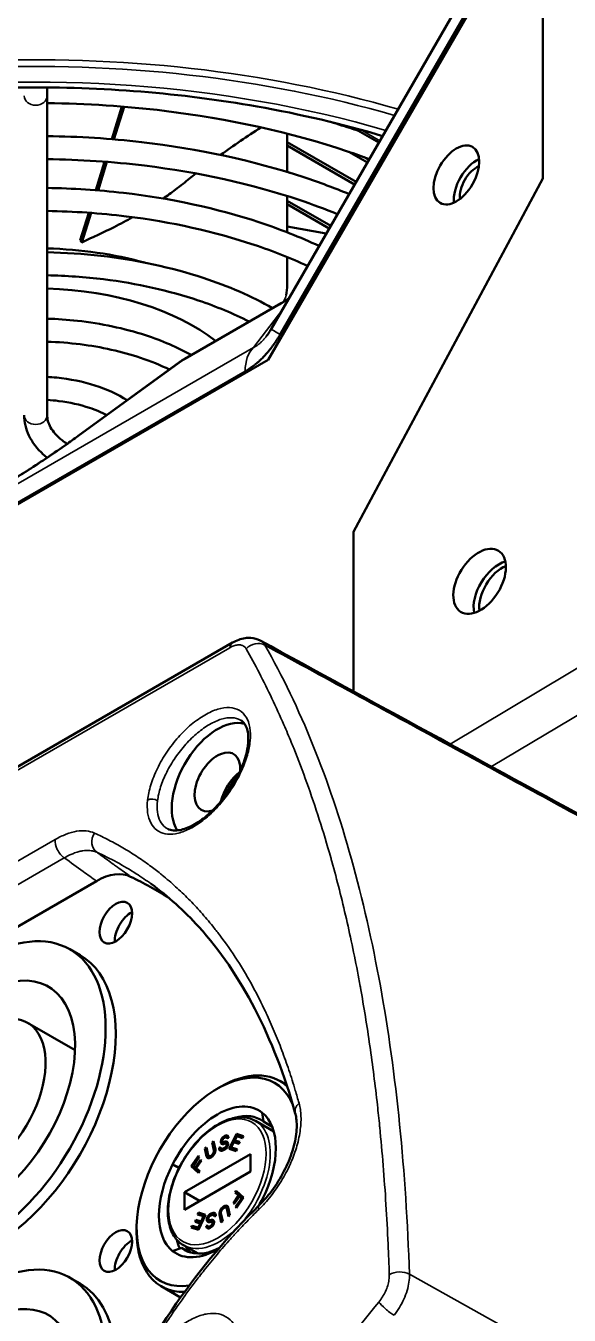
# Model space of a CAD drawing. Header units: millimetres. Extents: x 40 to 2195, y 40 to 1687.
# Drawn here: x 1637.5 to 1675.3, y 270.8 to 360.6 of the extents above; entities that cross this region are included whole.
import ezdxf

# ---------------------------------------------------------------- set-up
doc = ezdxf.new("R2010")
doc.units = ezdxf.units.MM
doc.header["$LTSCALE"] = 8
doc.layers.add('Visible (ISO)', color=7, linetype='Continuous', lineweight=50)
doc.layers.add('Visible Narrow (ISO)', color=7, linetype='Continuous', lineweight=35)

msp = doc.modelspace()

# ---------------------------------------------------------------- linework, layer by layer
at = {"layer": 'Visible (ISO)'}
for p, q in [((1673.427, 468.223), (1673.427, 349.98)), ((1673.427, 372.219), (1654.532, 339.492)), ((1673.286, 370.506), (1655.168, 339.124)), ((1673.427, 349.98), (1673.427, 370.023)), ((1654.336, 337.363), (1673.074, 369.819)), ((1638.957, 355.732), (1638.957, 356.316)), ((1638.957, 355.732), (1638.957, 333.504)), ((1644.153, 354.987), (1643.445, 352.715)), ((1643.603, 352.701), (1644.311, 354.974)), ((1655.657, 350.428), (1655.657, 353.094)), ((1662.033, 352.483), (1660.251, 353.511)), ((1660.45, 349.742), (1655.657, 352.509)), ((1660.344, 349.558), (1655.657, 352.264)), ((1642.957, 351.148), (1642.338, 349.16)), ((1642.496, 349.148), (1643.115, 351.136)), ((1661.228, 351.089), (1659.945, 351.83)), ((1661.334, 351.273), (1661.013, 351.458)), ((1655.805, 350.382), (1655.657, 350.468)), ((1673.427, 349.98), (1660.255, 325.373)), ((1655.657, 346.227), (1655.657, 348.753)), ((1658.682, 346.68), (1655.657, 348.426)), ((1641.849, 347.592), (1641.255, 345.686)), ((1641.37, 345.533), (1642.008, 347.581)), ((1658.576, 346.496), (1655.657, 348.182)), ((1658.375, 346.148), (1655.657, 346.627)), ((1641.255, 345.686), (1641.37, 345.533)), ((1655.657, 342.535), (1655.657, 344.504)), ((1648.536, 337.434), (1655.244, 341.307)), ((1570.897, 289.19), (1654.336, 337.363)), ((1641.108, 332.055), (1648.182, 337.204)), ((1652.729, 336.55), (1572.504, 290.232)), ((1660.255, 325.373), (1660.255, 314.275)), ((1653.773, 317.812), (1653.773, 317.812)), ((1532.622, 248.823), (1651.86, 317.665)), ((1647.344, 304.7), (1647.344, 304.7)), ((1546.081, 245.469), (1642.382, 301.068)), ((1641.244, 295.908), (1640.537, 296.316)), ((1640.895, 289.297), (1637.587, 291.207)), ((1650.8, 286.618), (1651.012, 286.741)), ((1655.616, 286.873), (1655.137, 287.149)), ((1656.208, 286.531), (1656.208, 286.531)), ((1653.997, 284.32), (1653.915, 284.943)), ((1654.72, 283.638), (1653.441, 284.376)), ((1654.61, 283.967), (1653.997, 284.32)), ((1650.535, 282.952), (1650.434, 282.868)), ((1650.434, 282.868), (1650.554, 282.323)), ((1650.434, 282.868), (1650.571, 282.789)), ((1650.655, 282.407), (1650.535, 282.952)), ((1651.051, 283.023), (1651.036, 282.935)), ((1651.036, 282.935), (1651.037, 282.852)), ((1651.036, 282.935), (1651.29, 282.788)), ((1651.037, 282.852), (1651.089, 282.786)), ((1651.037, 282.852), (1651.191, 282.763)), ((1651.083, 283.117), (1651.051, 283.023)), ((1651.051, 283.023), (1651.142, 282.97)), ((1651.165, 283.226), (1651.083, 283.117)), ((1651.083, 283.117), (1651.162, 283.07)), ((1651.089, 282.786), (1651.149, 282.763)), ((1651.14, 282.989), (1651.148, 283.034)), ((1651.146, 282.929), (1651.14, 282.989)), ((1651.189, 282.901), (1651.146, 282.929)), ((1651.148, 283.034), (1651.176, 283.105)), ((1651.149, 282.763), (1651.213, 282.763)), ((1651.24, 283.292), (1651.165, 283.226)), ((1651.165, 283.226), (1651.251, 283.177)), ((1651.176, 283.105), (1651.234, 283.166)), ((1651.236, 282.895), (1651.189, 282.901)), ((1651.189, 282.901), (1651.372, 282.796)), ((1651.213, 282.763), (1651.314, 282.796)), ((1651.234, 283.166), (1651.288, 283.204)), ((1651.337, 282.928), (1651.236, 282.895)), ((1651.236, 282.895), (1651.539, 282.72)), ((1651.311, 283.336), (1651.24, 283.292)), ((1651.24, 283.292), (1651.356, 283.226)), ((1651.288, 283.204), (1651.389, 283.237)), ((1651.395, 283.363), (1651.311, 283.336)), ((1651.311, 283.336), (1651.565, 283.189)), ((1651.314, 282.796), (1651.377, 282.796)), ((1651.417, 282.933), (1651.337, 282.928)), ((1651.337, 282.928), (1651.537, 282.813)), ((1651.377, 282.796), (1651.42, 282.768)), ((1651.377, 282.796), (1651.536, 282.704)), ((1651.389, 283.237), (1651.436, 283.231)), ((1651.476, 283.368), (1651.395, 283.363)), ((1651.395, 283.363), (1651.559, 283.269)), ((1651.477, 282.911), (1651.417, 282.933)), ((1651.417, 282.933), (1651.494, 282.889)), ((1651.42, 282.768), (1651.443, 282.713)), ((1651.42, 282.768), (1651.536, 282.701)), ((1651.436, 283.231), (1651.462, 283.198)), ((1651.436, 283.231), (1651.529, 283.177)), ((1651.462, 283.198), (1651.472, 283.159)), ((1651.462, 283.198), (1651.509, 283.171)), ((1651.472, 283.159), (1651.573, 283.192)), ((1651.532, 283.324), (1651.476, 283.368)), ((1651.529, 282.845), (1651.477, 282.911)), ((1651.528, 282.657), (1651.547, 282.767)), ((1651.547, 282.767), (1651.529, 282.845)), ((1651.567, 283.252), (1651.532, 283.324)), ((1651.573, 283.192), (1651.567, 283.252)), ((1652.124, 283.466), (1651.619, 282.418)), ((1651.766, 282.526), (1651.937, 282.883)), ((1651.937, 282.883), (1652.292, 282.772)), ((1652.002, 283.017), (1652.141, 283.307)), ((1652.357, 282.906), (1652.002, 283.017)), ((1652.002, 283.017), (1652.321, 282.832)), ((1652.615, 283.313), (1652.124, 283.466)), ((1652.124, 283.466), (1652.477, 283.262)), ((1652.141, 283.307), (1652.551, 283.179)), ((1652.281, 282.855), (1652.248, 282.786)), ((1652.292, 282.772), (1652.357, 282.906)), ((1652.477, 283.262), (1652.452, 283.21)), ((1652.576, 283.231), (1652.477, 283.262)), ((1652.551, 283.179), (1652.615, 283.313)), ((1653.098, 282.066), (1648.502, 279.413)), ((1649.474, 281.935), (1648.983, 281.214)), ((1649.129, 281.275), (1649.539, 281.876)), ((1649.539, 281.876), (1649.474, 281.935)), ((1650.03, 282.529), (1649.93, 282.445)), ((1649.93, 282.445), (1650.05, 281.9)), ((1649.93, 282.445), (1650.067, 282.366)), ((1650.151, 281.984), (1650.03, 282.529)), ((1650.05, 281.9), (1650.086, 281.826)), ((1650.05, 281.9), (1650.256, 281.781)), ((1650.183, 281.928), (1650.151, 281.984)), ((1650.228, 281.904), (1650.183, 281.928)), ((1650.183, 281.928), (1650.355, 281.829)), ((1650.287, 281.911), (1650.228, 281.904)), ((1650.228, 281.904), (1650.357, 281.829)), ((1650.358, 281.95), (1650.287, 281.911)), ((1650.287, 281.911), (1650.39, 281.851)), ((1650.425, 282.006), (1650.358, 281.95)), ((1650.358, 281.95), (1650.446, 281.899)), ((1650.381, 281.844), (1650.448, 281.9)), ((1650.488, 282.08), (1650.425, 282.006)), ((1650.425, 282.006), (1650.503, 281.961)), ((1650.448, 281.9), (1650.528, 281.988)), ((1650.531, 282.157), (1650.488, 282.08)), ((1650.488, 282.08), (1650.561, 282.038)), ((1650.528, 281.988), (1650.588, 282.08)), ((1650.553, 282.238), (1650.531, 282.157)), ((1650.531, 282.157), (1650.603, 282.116)), ((1650.554, 282.323), (1650.553, 282.238)), ((1650.553, 282.238), (1650.633, 282.192)), ((1650.554, 282.323), (1650.651, 282.267)), ((1650.588, 282.08), (1650.64, 282.207)), ((1650.64, 282.207), (1650.658, 282.305)), ((1650.658, 282.305), (1650.655, 282.407)), ((1651.014, 282.532), (1650.913, 282.5)), ((1650.913, 282.5), (1650.915, 282.417)), ((1650.913, 282.5), (1651.214, 282.326)), ((1650.915, 282.417), (1650.946, 282.323)), ((1650.915, 282.417), (1651.123, 282.297)), ((1650.946, 282.323), (1651.019, 282.284)), ((1651.02, 282.472), (1651.014, 282.532)), ((1651.019, 282.284), (1651.1, 282.29)), ((1651.059, 282.422), (1651.02, 282.472)), ((1651.122, 282.422), (1651.059, 282.422)), ((1651.059, 282.422), (1651.221, 282.329)), ((1651.1, 282.29), (1651.234, 282.333)), ((1651.257, 282.465), (1651.122, 282.422)), ((1651.122, 282.422), (1651.255, 282.345)), ((1651.234, 282.333), (1651.322, 282.382)), ((1651.328, 282.509), (1651.257, 282.465)), ((1651.257, 282.465), (1651.353, 282.41)), ((1651.322, 282.382), (1651.397, 282.448)), ((1651.386, 282.569), (1651.328, 282.509)), ((1651.328, 282.509), (1651.408, 282.463)), ((1651.431, 282.646), (1651.386, 282.569)), ((1651.386, 282.569), (1651.457, 282.528)), ((1651.397, 282.448), (1651.48, 282.558)), ((1651.443, 282.713), (1651.431, 282.646)), ((1651.431, 282.646), (1651.503, 282.605)), ((1651.443, 282.713), (1651.529, 282.662)), ((1651.48, 282.558), (1651.528, 282.657)), ((1651.619, 282.418), (1652.111, 282.265)), ((1652.175, 282.399), (1651.766, 282.526)), ((1651.766, 282.526), (1652.119, 282.322)), ((1652.045, 282.364), (1652.012, 282.295)), ((1652.111, 282.265), (1652.175, 282.399)), ((1652.136, 282.317), (1652.119, 282.322)), ((1653.098, 280.841), (1653.098, 282.066)), ((1648.145, 281.118), (1647.685, 281.347)), ((1647.685, 281.347), (1648.13, 281.09)), ((1648.983, 281.214), (1649.488, 280.749)), ((1648.983, 281.214), (1649.337, 281.01)), ((1649.269, 281.146), (1649.129, 281.275)), ((1649.624, 281.667), (1649.269, 281.146)), ((1649.269, 281.146), (1649.344, 281.103)), ((1649.333, 281.087), (1649.688, 281.608)), ((1649.57, 280.869), (1649.333, 281.087)), ((1649.368, 281.055), (1649.337, 281.01)), ((1649.337, 281.01), (1649.539, 280.824)), ((1649.688, 281.608), (1649.624, 281.667)), ((1650.086, 281.826), (1650.135, 281.784)), ((1650.086, 281.826), (1650.169, 281.778)), ((1650.135, 281.784), (1650.218, 281.77)), ((1650.218, 281.77), (1650.293, 281.791)), ((1650.293, 281.791), (1650.381, 281.844)), ((1648.502, 278.188), (1653.098, 280.841)), ((1649.488, 280.749), (1649.57, 280.869)), ((1648.502, 279.413), (1648.502, 278.188)), ((1648.502, 279.413), (1649.563, 278.8)), ((1652.266, 279.167), (1651.911, 278.647)), ((1652.112, 279.505), (1652.03, 279.385)), ((1652.03, 279.385), (1652.266, 279.167)), ((1652.03, 279.385), (1652.384, 279.181)), ((1652.617, 279.04), (1652.112, 279.505)), ((1652.266, 279.167), (1652.58, 278.986)), ((1652.415, 279.226), (1652.384, 279.181)), ((1652.384, 279.181), (1652.586, 278.995)), ((1651.152, 278.354), (1651.072, 278.266)), ((1651.219, 278.41), (1651.152, 278.354)), ((1651.152, 278.354), (1651.24, 278.303)), ((1651.175, 278.248), (1651.242, 278.305)), ((1651.307, 278.463), (1651.219, 278.41)), ((1651.219, 278.41), (1651.331, 278.346)), ((1651.242, 278.305), (1651.313, 278.343)), ((1651.382, 278.484), (1651.307, 278.463)), ((1651.307, 278.463), (1651.558, 278.318)), ((1651.313, 278.343), (1651.372, 278.351)), ((1651.372, 278.351), (1651.417, 278.326)), ((1651.465, 278.47), (1651.382, 278.484)), ((1651.382, 278.484), (1651.528, 278.4)), ((1651.417, 278.326), (1651.449, 278.27)), ((1651.417, 278.326), (1651.577, 278.234)), ((1651.449, 278.27), (1651.57, 277.725)), ((1651.449, 278.27), (1651.586, 278.191)), ((1651.514, 278.428), (1651.465, 278.47)), ((1651.55, 278.354), (1651.514, 278.428)), ((1651.67, 277.809), (1651.55, 278.354)), ((1651.911, 278.647), (1651.976, 278.587)), ((1651.911, 278.647), (1651.987, 278.603)), ((1651.976, 278.587), (1652.331, 279.108)), ((1652.471, 278.979), (1652.061, 278.378)), ((1652.061, 278.378), (1652.125, 278.319)), ((1652.061, 278.378), (1652.136, 278.335)), ((1652.125, 278.319), (1652.617, 279.04)), ((1652.331, 279.108), (1652.471, 278.979)), ((1652.331, 279.108), (1652.569, 278.97)), ((1652.471, 278.979), (1652.546, 278.936)), ((1649.308, 277.482), (1649.243, 277.348)), ((1649.663, 277.371), (1649.308, 277.482)), ((1649.308, 277.482), (1649.661, 277.278)), ((1649.489, 277.989), (1649.425, 277.856)), ((1649.425, 277.856), (1649.834, 277.728)), ((1649.476, 276.788), (1649.981, 277.837)), ((1649.981, 277.837), (1649.489, 277.989)), ((1649.489, 277.989), (1649.843, 277.785)), ((1649.834, 277.728), (1649.663, 277.371)), ((1649.663, 277.371), (1649.736, 277.329)), ((1649.843, 277.785), (1649.818, 277.733)), ((1649.834, 277.728), (1649.908, 277.686)), ((1649.941, 277.755), (1649.843, 277.785)), ((1650.071, 277.597), (1650.053, 277.487)), ((1650.053, 277.487), (1650.071, 277.41)), ((1650.053, 277.487), (1650.307, 277.34)), ((1650.12, 277.696), (1650.071, 277.597)), ((1650.071, 277.597), (1650.158, 277.547)), ((1650.071, 277.41), (1650.123, 277.343)), ((1650.071, 277.41), (1650.221, 277.323)), ((1650.203, 277.806), (1650.12, 277.696)), ((1650.12, 277.696), (1650.195, 277.653)), ((1650.157, 277.542), (1650.169, 277.608)), ((1650.18, 277.486), (1650.157, 277.542)), ((1650.169, 277.608), (1650.214, 277.685)), ((1650.223, 277.459), (1650.18, 277.486)), ((1650.278, 277.872), (1650.203, 277.806)), ((1650.203, 277.806), (1650.289, 277.756)), ((1650.214, 277.685), (1650.272, 277.745)), ((1650.286, 277.458), (1650.223, 277.459)), ((1650.223, 277.459), (1650.404, 277.354)), ((1650.272, 277.745), (1650.343, 277.789)), ((1650.366, 277.921), (1650.278, 277.872)), ((1650.278, 277.872), (1650.393, 277.805)), ((1650.387, 277.491), (1650.286, 277.458)), ((1650.286, 277.458), (1650.561, 277.3)), ((1650.343, 277.789), (1650.478, 277.832)), ((1650.5, 277.965), (1650.366, 277.921)), ((1650.366, 277.921), (1650.519, 277.832)), ((1650.451, 277.491), (1650.387, 277.491)), ((1650.387, 277.491), (1650.563, 277.389)), ((1650.51, 277.468), (1650.451, 277.491)), ((1650.451, 277.491), (1650.528, 277.446)), ((1650.478, 277.832), (1650.541, 277.832)), ((1650.581, 277.97), (1650.5, 277.965)), ((1650.5, 277.965), (1650.676, 277.863)), ((1650.563, 277.402), (1650.51, 277.468)), ((1650.541, 277.832), (1650.58, 277.782)), ((1650.541, 277.832), (1650.68, 277.752)), ((1650.564, 277.319), (1650.563, 277.402)), ((1650.58, 277.782), (1650.586, 277.722)), ((1650.58, 277.782), (1650.65, 277.742)), ((1650.653, 277.931), (1650.581, 277.97)), ((1650.581, 277.97), (1650.655, 277.927)), ((1650.586, 277.722), (1650.687, 277.754)), ((1650.685, 277.837), (1650.653, 277.931)), ((1650.687, 277.754), (1650.685, 277.837)), ((1650.96, 278.047), (1650.942, 277.949)), ((1650.942, 277.949), (1650.945, 277.847)), ((1650.942, 277.949), (1651.056, 277.883)), ((1650.945, 277.847), (1651.065, 277.302)), ((1650.945, 277.847), (1651.082, 277.768)), ((1651.012, 278.174), (1650.96, 278.047)), ((1650.96, 278.047), (1651.047, 277.998)), ((1651.072, 278.266), (1651.012, 278.174)), ((1651.012, 278.174), (1651.088, 278.131)), ((1651.046, 277.931), (1651.047, 278.016)), ((1651.166, 277.386), (1651.046, 277.931)), ((1651.047, 278.016), (1651.069, 278.097)), ((1651.065, 277.302), (1651.166, 277.386)), ((1651.069, 278.097), (1651.112, 278.174)), ((1651.072, 278.266), (1651.151, 278.22)), ((1651.112, 278.174), (1651.175, 278.248)), ((1651.57, 277.725), (1651.67, 277.809)), ((1645.178, 276.881), (1645.178, 276.637)), ((1649.049, 277.075), (1648.985, 276.941)), ((1648.985, 276.941), (1649.476, 276.788)), ((1649.459, 276.947), (1649.049, 277.075)), ((1649.049, 277.075), (1649.403, 276.871)), ((1649.243, 277.348), (1649.598, 277.237)), ((1649.403, 276.871), (1649.378, 276.819)), ((1649.501, 276.84), (1649.403, 276.871)), ((1649.598, 277.237), (1649.459, 276.947)), ((1649.459, 276.947), (1649.533, 276.905)), ((1649.598, 277.237), (1649.672, 277.195)), ((1649.661, 277.278), (1649.632, 277.218)), ((1649.705, 277.264), (1649.661, 277.278)), ((1650.128, 277.095), (1650.027, 277.062)), ((1650.027, 277.062), (1650.033, 277.002)), ((1650.027, 277.062), (1650.282, 276.916)), ((1650.033, 277.002), (1650.068, 276.93)), ((1650.033, 277.002), (1650.218, 276.895)), ((1650.068, 276.93), (1650.124, 276.886)), ((1650.068, 276.93), (1650.143, 276.887)), ((1650.123, 277.343), (1650.183, 277.321)), ((1650.124, 276.886), (1650.205, 276.891)), ((1650.138, 277.057), (1650.128, 277.095)), ((1650.164, 277.023), (1650.138, 277.057)), ((1650.21, 277.018), (1650.164, 277.023)), ((1650.164, 277.023), (1650.317, 276.935)), ((1650.183, 277.321), (1650.263, 277.326)), ((1650.205, 276.891), (1650.289, 276.918)), ((1650.311, 277.05), (1650.21, 277.018)), ((1650.21, 277.018), (1650.334, 276.946)), ((1650.263, 277.326), (1650.364, 277.359)), ((1650.289, 276.918), (1650.36, 276.962)), ((1650.366, 277.089), (1650.311, 277.05)), ((1650.311, 277.05), (1650.401, 276.998)), ((1650.36, 276.962), (1650.435, 277.028)), ((1650.364, 277.359), (1650.411, 277.353)), ((1650.424, 277.149), (1650.366, 277.089)), ((1650.366, 277.089), (1650.446, 277.042)), ((1650.411, 277.353), (1650.454, 277.325)), ((1650.411, 277.353), (1650.556, 277.27)), ((1650.452, 277.221), (1650.424, 277.149)), ((1650.424, 277.149), (1650.495, 277.108)), ((1650.435, 277.028), (1650.517, 277.138)), ((1650.46, 277.265), (1650.452, 277.221)), ((1650.452, 277.221), (1650.53, 277.175)), ((1650.454, 277.325), (1650.46, 277.265)), ((1650.454, 277.325), (1650.555, 277.267)), ((1650.46, 277.265), (1650.544, 277.216)), ((1650.517, 277.138), (1650.549, 277.231)), ((1650.549, 277.231), (1650.564, 277.319)), ((1649.454, 275.131), (1648.441, 275.715)), ((1664.076, 275.762), (1664.076, 275.761)), ((1648.31, 275.526), (1647.685, 275.311)), ((1648.767, 275.262), (1648.31, 275.526)), ((1664.094, 275.347), (1664.094, 275.347)), ((1641.244, 273.046), (1640.537, 273.455)), ((1648.237, 272.08), (1646.887, 272.86)), ((1648.387, 271.994), (1648.387, 271.994))]:
    msp.add_line(p, q, dxfattribs=at)
msp.add_arc((1650.536, 333.97), 4, 120, 126.05325, dxfattribs=at)
for centre, major_axis, ratio in [((1667.417, 350.223), (1.125, 1.949), 0.57735), ((1669.037, 321.936), (1.318, 2.126), 0.597134), ((1643.729, 298.172), (-0.8, -1.386), 0.57735), ((1634.537, 285.924), (-6, -10.392), 0.57735), ((1643.729, 275.31), (-0.8, -1.386), 0.57735)]:
    msp.add_ellipse(centre, major_axis=major_axis, ratio=ratio, dxfattribs=at)
for centre, major_axis, ratio, start_param, end_param in [((1668.831, 349.407), (1.125, 1.949), 0.57735, 0.679674, 2.461919), ((1668.831, 349.407), (-0.825, -1.429), 0.57735, 3.793115, 5.631663), ((1638.157, 335.015), (17.5, 0), 0.57735, 1.123194, 1.525066), ((1638.157, 333.382), (15.5, 0), 0.57735, 0.631489, 1.51916), ((1657.243, 337.843), (-1.998, 3.464), 0.577346, 0.000246, 0.000251), ((1670.452, 321.119), (1.318, 2.126), 0.597134, 0.597409, 2.581614), ((1670.599, 321.034), (1.125, 1.949), 0.57735, 0.61756, 2.485287), ((1650.8, 307.97), (-2.25, -3.897), 0.57735, 3.290473, 5.998253), ((1650.8, 307.97), (-1.125, -1.949), 0.57735, 2.267968, 6.850843), ((1652.568, 306.949), (-1.125, -1.949), 0.57735, 4.065977, 5.199292), ((1652.568, 306.949), (-1, -1.732), 0.57735, 4.209123, 5.053955), ((1652.568, 306.949), (-3.5, -6.062), 0.57735, 1.978464, 1.978481), ((1642.371, 296.964), (2.497, 4.353), 0.575629, 0.040669, 0.780691), ((1606.496, 231.173), (40, 69.282), 0.57735, 6.259636, 6.325591), ((1644.79, 297.559), (-0.8, -1.386), 0.57735, 3.866295, 5.558483), ((1635.244, 285.516), (-6, -10.392), 0.57735, 0, 3.141593), ((1634.537, 285.924), (4.5, 7.794), 0.57735, 4.122682, 8.328858), ((1634.537, 285.924), (-3.05, -5.283), 0.57735, 0, 5.497787), ((1650.8, 280.127), (3.975, 6.885), 0.57735, 5.864075, 9.854389), ((1651.012, 280.005), (4.125, 7.145), 0.57735, 6.149384, 7.068583), ((1650.8, 280.127), (2.875, 4.98), 0.57735, 6.195919, 7.941248), ((1651.012, 280.005), (4.125, 7.145), 0.57735, 5.866914, 5.866917), ((1651.154, 279.923), (2.625, 4.547), 0.57735, 6.195919, 6.841783), ((1650.8, 280.127), (2.875, 4.98), 0.57735, 4.799655, 6.195919), ((1651.012, 280.005), (4.125, 7.145), 0.57735, 5.827617, 5.827661), ((1650.8, 280.127), (-2.875, -4.98), 0.57735, 4.799655, 6.195919), ((1650.8, 280.127), (-2.875, -4.98), 0.57735, 1.57077, 1.658063), ((1654.384, 277.762), (-0.699, 0.715), 0.336852, 6.283085, 6.283189), ((1662.114, 278.891), (1.5, 2.598), 0.57735, 4.946048, 4.94609), ((1651.012, 280.005), (-4.125, -7.145), 0.57735, 5.497787, 6.627408), ((1663.174, 278.279), (-1.5, -2.598), 0.57735, 1.205292, 1.20531), ((1644.79, 274.697), (-0.8, -1.386), 0.57735, 3.866295, 5.558483), ((1651.93, 279.474), (-2.875, -4.98), 0.57735, 5.73276, 5.898058), ((1651.93, 279.474), (-2.625, -4.547), 0.57735, 5.973341, 6.13467), ((1650.8, 280.127), (-2.875, -4.98), 0.57735, 0.956092, 0.956128), ((1634.537, 263.062), (6, 10.392), 0.57735, 4.748497, 9.398115), ((1650.8, 280.127), (-2.875, -4.98), 0.57735, 6.195919, 7.09171), ((1651.154, 279.923), (-2.625, -4.547), 0.57735, 6.195919, 7.002326), ((1635.244, 262.654), (6, 10.392), 0.57735, 4.990389, 6.283185), ((1650.8, 280.127), (3.975, 6.885), 0.57735, 3.618302, 3.618313), ((1634.537, 263.062), (4.5, 7.794), 0.57735, 4.336444, 8.328858), ((1651.012, 280.005), (-4.125, -7.145), 0.57735, 0.386315, 0.386339)]:
    msp.add_ellipse(centre, major_axis=major_axis, ratio=ratio, start_param=start_param, end_param=end_param, dxfattribs=at)
for points, knots in [([(1662.293, 352.934), (1659.502, 353.767), (1656.575, 354.456), (1648.286, 355.921), (1642.745, 356.372), (1631.685, 356.258), (1626.169, 355.692), (1615.745, 353.609), (1610.838, 352.093), (1602.143, 348.293), (1598.355, 346.011), (1592.493, 341.158), (1590.31, 338.627), (1588.818, 336.025)], [3.449836, 3.449836, 3.449836, 3.449836, 3.629861, 3.629861, 3.944824, 3.944824, 4.260194, 4.260194, 4.575054, 4.575054, 4.88877, 4.88877, 5.1781, 5.1781, 5.1781, 5.1781]), ([(1638.957, 355.224), (1641.693, 355.195), (1644.424, 355.015), (1651.582, 354.143), (1655.909, 353.182), (1660.368, 351.688), (1660.871, 351.512), (1661.367, 351.329)], [2.3746764, 2.3746764, 2.3746764, 2.3746764, 2.5643058, 2.5643058, 2.8819435, 2.8819435, 2.922843, 2.922843, 2.922843, 2.922843]), ([(1658.674, 353.915), (1659.187, 353.76), (1659.695, 353.599), (1660.35, 353.382), (1660.501, 353.331), (1660.653, 353.279)], [2.83833269, 2.83833269, 2.83833269, 2.83833269, 2.87750394, 2.87750394, 2.88937857, 2.88937857, 2.88937857, 2.88937857]), ([(1638.957, 352.926), (1641.163, 352.899), (1643.365, 352.759), (1649.483, 352.05), (1653.31, 351.221), (1657.898, 349.701), (1658.947, 349.313), (1659.961, 348.895)], [2.3775511, 2.3775511, 2.3775511, 2.3775511, 2.55425, 2.55425, 2.8769984, 2.8769984, 2.976213, 2.976213, 2.976213, 2.976213]), ([(1638.957, 351.326), (1641.234, 351.297), (1643.505, 351.145), (1649.508, 350.411), (1653.153, 349.6), (1657.397, 348.178), (1658.289, 347.848), (1659.154, 347.496)], [2.3780912, 2.3780912, 2.3780912, 2.3780912, 2.5650241, 2.5650241, 2.8822271, 2.8822271, 2.9695445, 2.9695445, 2.9695445, 2.9695445]), ([(1638.957, 349.317), (1640.738, 349.29), (1642.514, 349.176), (1647.563, 348.595), (1650.758, 347.904), (1655.156, 346.45), (1656.557, 345.896), (1657.874, 345.279)], [2.3818285, 2.3818285, 2.3818285, 2.3818285, 2.5530101, 2.5530101, 2.8763111, 2.8763111, 3.0379266, 3.0379266, 3.0379266, 3.0379266]), ([(1648.413, 349.617), (1648.234, 349.472), (1647.778, 349.114), (1647.307, 348.778), (1647.019, 348.581)], [0.4540794, 0.4540794, 0.4540794, 0.4540794, 0.5, 0.5696422, 0.5696422, 0.5696422, 0.5696422]), ([(1638.957, 347.717), (1640.808, 347.688), (1642.653, 347.562), (1647.587, 346.956), (1650.601, 346.284), (1654.655, 344.924), (1655.899, 344.431), (1657.07, 343.888)], [2.3826107, 2.3826107, 2.3826107, 2.3826107, 2.5659344, 2.5659344, 2.8825631, 2.8825631, 3.0326085, 3.0326085, 3.0326085, 3.0326085]), ([(1644.902, 347.284), (1644.476, 347.047), (1643.312, 346.433), (1642.119, 345.871), (1641.37, 345.533)], [0.7355174, 0.7355174, 0.7355174, 0.7355174, 0.8333333, 1, 1, 1, 1]), ([(1638.957, 344.84), (1640.209, 344.816), (1641.458, 344.733), (1645.179, 344.31), (1647.593, 343.792), (1651.558, 342.485), (1653.184, 341.778), (1654.637, 340.957)], [2.3902987, 2.3902987, 2.3902987, 2.3902987, 2.5504751, 2.5504751, 2.8748724, 2.8748724, 3.1307653, 3.1307653, 3.1307653, 3.1307653]), ([(1638.957, 343.24), (1640.278, 343.213), (1641.595, 343.119), (1645.201, 342.672), (1647.433, 342.172), (1650.732, 341.065), (1651.919, 340.57), (1653.007, 340.016)], [2.3916977, 2.3916977, 2.3916977, 2.3916977, 2.5676178, 2.5676178, 2.8830952, 2.8830952, 3.0789311, 3.0789311, 3.0789311, 3.0789311]), ([(1638.957, 340.218), (1639.662, 340.196), (1640.365, 340.147), (1642.714, 339.888), (1644.321, 339.548), (1646.947, 338.689), (1648.018, 338.228), (1648.98, 337.69)], [2.4079564, 2.4079564, 2.4079564, 2.4079564, 2.5448736, 2.5448736, 2.8715643, 2.8715643, 3.1252936, 3.1252936, 3.1252936, 3.1252936]), ([(1654.222, 339.02), (1654.305, 339.129), (1654.386, 339.25), (1654.486, 339.413), (1654.509, 339.452), (1654.532, 339.492)], [0, 0, 0, 0, 0.04361852, 0.04361852, 0.05730248, 0.05730248, 0.05730248, 0.05730248]), ([(1638.957, 338.617), (1639.728, 338.592), (1640.495, 338.532), (1642.728, 338.252), (1644.153, 337.931), (1646.163, 337.255), (1646.836, 336.982), (1647.46, 336.679)], [2.4112518, 2.4112518, 2.4112518, 2.4112518, 2.5704958, 2.5704958, 2.883513, 2.883513, 3.0552403, 3.0552403, 3.0552403, 3.0552403]), ([(1655.168, 339.124), (1655.099, 339.005), (1655.027, 338.887), (1654.942, 338.754), (1654.931, 338.737), (1654.847, 338.607), (1654.771, 338.496), (1654.671, 338.358), (1654.649, 338.328), (1654.552, 338.197), (1654.475, 338.097), (1654.384, 337.986), (1654.372, 337.972), (1654.34, 337.933), (1654.319, 337.909), (1654.218, 337.79), (1654.136, 337.699), (1654.052, 337.61), (1653.967, 337.521), (1653.882, 337.436), (1653.741, 337.302), (1653.686, 337.251), (1653.564, 337.143), (1653.497, 337.087), (1653.418, 337.024), (1653.408, 337.015), (1653.224, 336.869), (1653.048, 336.745), (1652.824, 336.606), (1652.776, 336.577), (1652.729, 336.55)], [0.000009, 0.000009, 0.000009, 0.000009, 0.0413412, 0.0413412, 0.0474963, 0.0474963, 0.0879048, 0.0879048, 0.0990422, 0.0990422, 0.1373787, 0.1373787, 0.1429152, 0.1429152, 0.1527346, 0.1527346, 0.1907593, 0.1909823, 0.1909823, 0.2291726, 0.2291726, 0.2533719, 0.2533719, 0.2823033, 0.2823033, 0.2867689, 0.2867689, 0.36073, 0.36073, 0.3806808, 0.3806808, 0.3806808, 0.3806808]), ([(1638.957, 336.166), (1639.179, 336.154), (1639.4, 336.137), (1640.544, 336.021), (1641.445, 335.838), (1643.105, 335.307), (1643.865, 334.961), (1644.523, 334.54)], [2.450862, 2.450862, 2.450862, 2.450862, 2.5297472, 2.5297472, 2.8620522, 2.8620522, 3.1920831, 3.1920831, 3.1920831, 3.1920831]), ([(1638.957, 334.563), (1639.23, 334.547), (1639.502, 334.521), (1640.52, 334.392), (1641.242, 334.231), (1642.333, 333.868), (1642.74, 333.698), (1643.107, 333.51)], [2.4625467, 2.4625467, 2.4625467, 2.4625467, 2.5718867, 2.5718867, 2.8785964, 2.8785964, 3.0828572, 3.0828572, 3.0828572, 3.0828572]), ([(1637.357, 333.504), (1637.357, 333.019), (1637.473, 332.536), (1637.917, 331.603), (1638.26, 331.16), (1638.77, 330.691), (1638.858, 330.615), (1638.949, 330.541)], [5.4977871, 5.4977871, 5.4977871, 5.4977871, 5.7660978, 5.7660978, 6.0578505, 6.0578505, 6.1160547, 6.1160547, 6.1160547, 6.1160547]), ([(1638.957, 333.504), (1638.957, 333.226), (1639.03, 332.944), (1639.364, 332.351), (1639.628, 332.044), (1640.1, 331.669), (1640.217, 331.585), (1640.341, 331.503)], [5.4977871, 5.4977871, 5.4977871, 5.4977871, 5.8119464, 5.8119464, 6.1261057, 6.1261057, 6.2194241, 6.2194241, 6.2194241, 6.2194241]), ([(1636.185, 328.795), (1636.531, 328.996), (1636.923, 329.232), (1637.761, 329.756), (1638.219, 330.053), (1639.201, 330.708), (1639.736, 331.075), (1640.54, 331.644), (1640.826, 331.849), (1641.105, 332.052)], [0, 0, 0, 0, 0.1546364, 0.1546364, 0.319755, 0.319755, 0.5109923, 0.5109923, 0.6190644, 0.6190644, 0.6190644, 0.6190644]), ([(1651.86, 317.665), (1652.134, 317.823), (1652.424, 317.936), (1652.856, 318.002), (1652.994, 318.008), (1653.352, 317.982), (1653.576, 317.92), (1653.773, 317.812)], [0, 0, 0, 0, 0.105432, 0.105432, 0.153677, 0.153677, 0.2315728, 0.2315728, 0.2315728, 0.2315728]), ([(1652.932, 310.621), (1652.967, 310.973), (1652.95, 311.289), (1652.837, 311.779), (1652.744, 311.962), (1652.579, 312.154), (1652.519, 312.206), (1652.452, 312.248)], [0, 0, 0, 0, 0.1451496, 0.1451496, 0.2850175, 0.2850175, 0.3550878, 0.3550878, 0.3550878, 0.3550878]), ([(1647.344, 304.7), (1647.455, 304.642), (1647.585, 304.604), (1647.874, 304.581), (1648.024, 304.59), (1648.462, 304.671), (1648.78, 304.787), (1649.419, 305.132), (1649.747, 305.357), (1650.394, 305.901), (1650.721, 306.228), (1651.332, 306.946), (1651.622, 307.348), (1652.127, 308.173), (1652.346, 308.608), (1652.686, 309.45), (1652.809, 309.868), (1652.903, 310.377), (1652.92, 310.501), (1652.932, 310.621)], [0, 0, 0, 0, 0.104729, 0.104729, 0.192634, 0.192634, 0.338453, 0.338453, 0.476304, 0.476304, 0.617988, 0.617988, 0.763125, 0.763125, 0.910088, 0.910088, 1.057101, 1.057101, 1.106504, 1.106504, 1.106504, 1.106504]), ([(1656.218, 284.89), (1654.738, 290.211), (1652.447, 294.63), (1648.48, 299.006), (1647.376, 300.002), (1646.195, 300.864)], [0.001118, 0.001118, 0.001118, 0.001118, 2.537989, 2.537989, 3.417134, 3.417134, 3.417134, 3.417134]), ([(1653.441, 284.376), (1653.174, 284.53), (1652.868, 284.614), (1652.201, 284.638), (1651.839, 284.572), (1651.089, 284.295), (1650.7, 284.077), (1649.944, 283.511), (1649.577, 283.163), (1648.904, 282.374), (1648.596, 281.935), (1648.071, 281.007), (1647.853, 280.52), (1647.527, 279.544), (1647.419, 279.055), (1647.327, 278.125), (1647.343, 277.682), (1647.503, 276.891), (1647.647, 276.54), (1648.013, 276.031), (1648.212, 275.848), (1648.441, 275.715)], [3.926991, 3.926991, 3.926991, 3.926991, 4.223761, 4.223761, 4.534707, 4.534707, 4.859787, 4.859787, 5.186455, 5.186455, 5.511994, 5.511994, 5.837065, 5.837065, 6.162689, 6.162689, 6.489423, 6.489423, 6.813896, 6.813896, 7.068583, 7.068583, 7.068583, 7.068583]), ([(1653.685, 278.477), (1654.042, 278.826), (1654.391, 279.234), (1655.01, 280.099), (1655.289, 280.567), (1655.752, 281.509), (1655.941, 281.995), (1656.205, 282.916), (1656.285, 283.362), (1656.336, 284.145), (1656.31, 284.493), (1656.239, 284.809), (1656.23, 284.846), (1656.22, 284.883)], [0, 0, 0, 0, 0.1616088, 0.1616088, 0.3209265, 0.3209265, 0.480971, 0.480971, 0.6391269, 0.6391269, 0.7936683, 0.7936683, 0.8153628, 0.8153628, 0.8153628, 0.8153628]), ([(1643.265, 263.33), (1644.522, 266.201), (1646.123, 269.046), (1649.665, 274.138), (1651.63, 276.467), (1653.683, 278.475)], [0.000166, 0.000166, 0.000166, 0.000166, 0.955358, 0.955358, 1.867807, 1.867807, 1.867807, 1.867807])]:
    msp.add_open_spline(points, degree=3, knots=knots, dxfattribs=at)
for points in [[(1653.819, 353.535), (1652.868, 352.916), (1651.934, 352.277), (1651.021, 351.616)], [(1649.302, 350.326), (1649.003, 350.092), (1648.706, 349.856), (1648.413, 349.617)], [(1655.657, 342.604), (1655.66, 342.313), (1655.634, 342.064), (1655.579, 341.849)], [(1655.244, 341.307), (1655.405, 341.4), (1655.576, 341.501), (1655.754, 341.608)], [(1653.773, 317.812), (1669.476, 309.243), (1685.18, 300.673), (1700.883, 292.102)], [(1652.452, 312.249), (1652.452, 312.249), (1652.452, 312.248), (1652.452, 312.248)], [(1646.193, 300.866), (1646.193, 300.865), (1646.194, 300.865), (1646.195, 300.864)]]:
    msp.add_open_spline(points, degree=3, dxfattribs=at)
at = {"layer": 'Visible Narrow (ISO)'}
for p, q in [((1662.106, 352.609), (1660.804, 353.361)), ((1648.294, 337.255), (1655.002, 341.128)), ((1655.34, 340.891), (1653.315, 338.202)), ((1655.168, 339.124), (1655.306, 339.044)), ((1653.315, 338.202), (1573.09, 291.884)), ((1641.217, 332.104), (1648.294, 337.255)), ((1652.729, 336.55), (1652.827, 336.493)), ((1532.42, 248.466), (1651.659, 317.309)), ((1666.979, 310.606), (1678.348, 317.391)), ((1669.859, 309.034), (1679.786, 314.959)), ((1543.051, 248.266), (1639.51, 303.957)), ((1543.692, 246.99), (1640.151, 302.681)), ((1715.009, 245.347), (1664.156, 273.699))]:
    msp.add_line(p, q, dxfattribs=at)
for centre, major_axis, ratio, start_param, end_param in [((1638.157, 325.625), (-53.8, 0), 0.57735, 4.242519, 6.970327), ((1638.157, 325.767), (-56.256, 0), 0.57735, 4.247639, 4.790507), ((1638.157, 325.625), (-55.693, 0), 0.57735, 4.247591, 4.790507), ((1638.157, 355.732), (0.8, 0), 0.816497, 3.141593, 6.283185), ((1657.244, 337.843), (-2, 3.464), 0.577346, 0.000043, 0.129612), ((1657.996, 337.491), (-3.464, 2), 0.000042, 0.00001, 0.615487), ((1655.557, 334.917), (-2, 3.464), 0.57735, 0.129703, 0.785391), ((1650.536, 333.97), (-2.354, 3.234), 0.275869, 6.173095, 6.283185), ((1650.536, 333.97), (-2, 3.464), 0.57735, 0, 0.129703), ((1638.157, 333.504), (0.8, 0), 0.816497, 3.141593, 6.283185), ((1643.459, 328.818), (-2.354, 3.234), 0.275869, 6.173095, 6.283174), ((1652.36, 316.799), (-0.5, 0.866), 0.577351, 6.283169, 6.940141), ((1653.5, 316.728), (-0.87, -0.494), 0.844539, 3.587944, 5.079554), ((1653.43, 310.572), (-0.498, 0.049), 0.640071, 5.557584, 6.283088), ((1646.293, 306.451), (0.497, -0.053), 0.635598, 0.884338, 2.420672), ((1642.947, 303.912), (-0.413, -0.911), 0.856149, 4.55041, 6.115841), ((1640.212, 303.459), (0.5, -0.866), 0.57735, 3.813476, 5.410524), ((1657.183, 285.15), (-0.964, -0.268), 0.750141, 5.307155, 6.283031), ((1650.941, 280.045), (2.5, 4.33), 0.57735, 4.336218, 6.283185), ((1654.384, 277.762), (-0.699, 0.715), 0.336852, 0.000003, 0.630624), ((1650.941, 280.045), (-2.5, -4.33), 0.57735, 0, 1.178556), ((1663.462, 273.241), (-0.999, -0.032), 0.616903, 3.925496, 5.477874), ((3339.06, -721.086), (-1948.818, -1358.794), 0.793837, 5.059328, 5.065457), ((1662.737, 271.344), (-0.776, 0.631), 0.207357, 0.621088, 2.195191)]:
    msp.add_ellipse(centre, major_axis=major_axis, ratio=ratio, start_param=start_param, end_param=end_param, dxfattribs=at)
msp.add_ellipse((1650.8, 280.127), major_axis=(2.4, 4.157), ratio=0.57735, dxfattribs=at)
for points, knots in [([(1655.002, 341.128), (1655.147, 341.212), (1655.383, 341.35), (1655.632, 341.501), (1655.725, 341.557)], [0, 0, 0, 0, 0.5, 0.7822565, 0.7822565, 0.7822565, 0.7822565]), ([(1655.395, 341.394), (1655.406, 341.412), (1655.416, 341.431), (1655.492, 341.571), (1655.543, 341.704), (1655.579, 341.849)], [0.1416695, 0.1416695, 0.1416695, 0.1416695, 0.1692161, 0.1692161, 0.347727, 0.347727, 0.347727, 0.347727]), ([(1654.222, 339.02), (1654.202, 338.993), (1654.182, 338.968), (1654.136, 338.909), (1654.11, 338.877), (1654.08, 338.841), (1654.076, 338.837), (1654.047, 338.802), (1654.021, 338.773), (1653.979, 338.727), (1653.964, 338.71), (1653.922, 338.667), (1653.896, 338.64), (1653.844, 338.589), (1653.818, 338.564), (1653.775, 338.525), (1653.757, 338.509), (1653.712, 338.47), (1653.684, 338.447), (1653.652, 338.421), (1653.647, 338.417), (1653.606, 338.385), (1653.568, 338.357), (1653.493, 338.305), (1653.455, 338.281), (1653.405, 338.251), (1653.393, 338.244), (1653.359, 338.225), (1653.337, 338.214), (1653.315, 338.202)], [0.2669917, 0.2669917, 0.2669917, 0.2669917, 0.317657, 0.317657, 0.3847087, 0.3847087, 0.3945561, 0.3945561, 0.459996, 0.459996, 0.5, 0.5, 0.5650237, 0.5650237, 0.6296944, 0.6296944, 0.6722664, 0.6722664, 0.7394857, 0.7394857, 0.75, 0.75, 0.8377361, 0.8377361, 0.9240627, 0.9240627, 0.9508934, 0.9508934, 1, 1, 1, 1]), ([(1653.773, 317.812), (1653.808, 317.793), (1653.936, 317.711), (1654.041, 317.594), (1654.104, 317.491)], [0.7286113, 0.7286113, 0.7286113, 0.7286113, 0.8, 0.9999858, 0.9999858, 0.9999858, 0.9999858]), ([(1651.659, 317.309), (1651.759, 317.367), (1651.856, 317.412), (1652.045, 317.479), (1652.137, 317.5), (1652.309, 317.517), (1652.389, 317.512), (1652.535, 317.475), (1652.601, 317.444), (1652.713, 317.358), (1652.76, 317.303), (1652.798, 317.236)], [0, 0, 0, 0, 0.2, 0.2, 0.4, 0.4, 0.6, 0.6, 0.8, 0.8, 1, 1, 1, 1]), ([(1652.798, 317.236), (1653.112, 316.682), (1653.419, 316.116), (1654.017, 314.964), (1654.308, 314.377), (1654.877, 313.18), (1655.154, 312.572), (1655.599, 311.548), (1655.771, 311.139), (1655.997, 310.589), (1656.053, 310.451), (1656.424, 309.528), (1656.729, 308.727), (1657.322, 307.075), (1657.61, 306.224), (1658.163, 304.49), (1658.428, 303.606), (1658.708, 302.612), (1658.735, 302.517), (1659.121, 301.129), (1659.456, 299.805), (1660.082, 297.081), (1660.373, 295.681), (1660.67, 294.084), (1660.707, 293.878), (1660.745, 293.672), (1660.989, 292.314), (1661.206, 290.97), (1661.599, 288.244), (1661.774, 286.862), (1661.983, 284.982), (1662.033, 284.504), (1662.084, 283.993), (1662.087, 283.963), (1662.178, 283.053), (1662.258, 282.165), (1662.403, 280.37), (1662.467, 279.464), (1662.582, 277.637), (1662.631, 276.716), (1662.705, 275.083), (1662.732, 274.375), (1662.755, 273.663)], [0, 0, 0, 0, 0.051662, 0.051662, 0.103384, 0.103384, 0.155098, 0.155098, 0.188812, 0.188812, 0.2, 0.2, 0.263525, 0.263525, 0.328335, 0.328335, 0.393145, 0.393145, 0.4, 0.4, 0.492814, 0.492814, 0.586563, 0.586563, 0.597462, 0.6, 0.6, 0.685877, 0.685877, 0.771131, 0.771131, 0.8, 0.8, 0.801783, 0.801783, 0.854612, 0.854612, 0.907443, 0.907443, 0.960168, 0.960168, 1, 1, 1, 1]), ([(1701.249, 291.766), (1697.645, 293.733), (1693.98, 295.733), (1690.272, 297.756), (1686.564, 299.779), (1682.813, 301.826), (1678.963, 303.927), (1675.113, 306.027), (1671.164, 308.183), (1667.03, 310.438), (1662.896, 312.694), (1658.578, 315.05), (1654.104, 317.491)], [0, 0, 0, 0, 0.25, 0.25, 0.25, 0.5, 0.5, 0.5, 0.75, 0.75, 0.75, 1, 1, 1, 1]), ([(1645.941, 306.699), (1645.978, 307.041), (1646.126, 307.746), (1646.588, 308.91), (1647.252, 310.056), (1648.067, 311.109), (1648.978, 312), (1649.923, 312.67), (1650.838, 313.076), (1651.663, 313.191), (1652.344, 313.003), (1652.834, 312.527), (1653.099, 311.781), (1653.112, 311.164), (1653.078, 310.82)], [0, 0, 0, 0, 0.0833333, 0.1666667, 0.25, 0.3333333, 0.4166667, 0.5, 0.5833333, 0.6666667, 0.75, 0.8333333, 0.9166667, 1, 1, 1, 1]), ([(1646.634, 306.662), (1646.669, 306.964), (1646.813, 307.608), (1647.24, 308.644), (1647.847, 309.672), (1648.587, 310.613), (1649.41, 311.411), (1650.261, 312.013), (1651.083, 312.38), (1651.822, 312.486), (1652.247, 312.372), (1652.435, 312.259), (1652.452, 312.249)], [0.0000044, 0.0000044, 0.0000044, 0.0000044, 0.0833333, 0.1666667, 0.25, 0.3333333, 0.4166667, 0.5, 0.5833333, 0.6666667, 0.75, 0.75852, 0.75852, 0.75852, 0.75852]), ([(1647.344, 304.7), (1647.288, 304.729), (1647.076, 304.863), (1646.787, 305.21), (1646.598, 305.85), (1646.6, 306.38), (1646.634, 306.662)], [0.7431893, 0.7431893, 0.7431893, 0.7431893, 0.7692308, 0.8461538, 0.9230769, 1, 1, 1, 1]), ([(1642.244, 304.408), (1642.584, 304.253), (1642.918, 304.09), (1643.578, 303.748), (1643.904, 303.568), (1644.544, 303.193), (1644.86, 302.997), (1645.48, 302.589), (1645.785, 302.378), (1646.339, 301.972), (1646.589, 301.78), (1646.878, 301.548), (1646.92, 301.514), (1647.278, 301.223), (1647.589, 300.955), (1648.2, 300.4), (1648.499, 300.113), (1649.087, 299.519), (1649.375, 299.213), (1649.937, 298.581), (1650.212, 298.256), (1650.636, 297.729), (1650.789, 297.533), (1650.946, 297.326), (1650.952, 297.318), (1651.383, 296.748), (1651.791, 296.161), (1652.569, 294.945), (1652.94, 294.315), (1653.587, 293.119), (1653.87, 292.56), (1654.157, 291.95), (1654.174, 291.914), (1654.385, 291.461), (1654.573, 291.036), (1654.937, 290.169), (1655.113, 289.728), (1655.451, 288.83), (1655.613, 288.374), (1655.925, 287.447), (1656.075, 286.977), (1656.306, 286.202), (1656.393, 285.902), (1656.477, 285.599)], [0, 0, 0, 0, 0.0501034, 0.0501034, 0.1003306, 0.1003306, 0.1505348, 0.1505348, 0.2005562, 0.2005562, 0.2428023, 0.2428023, 0.25, 0.25, 0.3043724, 0.3043724, 0.3587458, 0.3587458, 0.4130943, 0.4130943, 0.4673746, 0.4673746, 0.4987196, 0.4987196, 0.5, 0.5, 0.588469, 0.588469, 0.676586, 0.676586, 0.75, 0.75, 0.7546321, 0.7546321, 0.8078552, 0.8078552, 0.8611051, 0.8611051, 0.9142729, 0.9142729, 0.967175, 0.967175, 1, 1, 1, 1]), ([(1640.151, 302.681), (1640.282, 302.758), (1640.413, 302.827), (1640.59, 302.91), (1640.637, 302.931), (1640.717, 302.965), (1640.751, 302.979), (1640.898, 303.037), (1641.01, 303.075), (1641.211, 303.131), (1641.299, 303.151), (1641.403, 303.169), (1641.419, 303.172), (1641.51, 303.186), (1641.582, 303.194), (1641.724, 303.202), (1641.793, 303.202), (1641.886, 303.198), (1641.911, 303.196), (1641.993, 303.188), (1642.049, 303.18), (1642.18, 303.155), (1642.253, 303.134), (1642.353, 303.097), (1642.381, 303.085), (1642.41, 303.073)], [0, 0, 0, 0, 0.1536887, 0.1536887, 0.2101171, 0.2101171, 0.25, 0.25, 0.3877865, 0.3877865, 0.5, 0.5, 0.5215334, 0.5215334, 0.6174404, 0.6174404, 0.7134569, 0.7134569, 0.75, 0.75, 0.833126, 0.833126, 0.9506748, 0.9506748, 1, 1, 1, 1]), ([(1640.151, 302.681), (1640.589, 302.364), (1641.026, 302.048), (1641.464, 301.731), (1641.77, 301.51), (1642.076, 301.289), (1642.382, 301.068)], [0.0000166, 0.0000166, 0.0000166, 0.0000166, 0.5887206, 0.5887206, 0.5887206, 1, 1, 1, 1]), ([(1642.41, 303.073), (1642.886, 302.857), (1643.353, 302.624), (1644.266, 302.127), (1644.713, 301.862), (1645.504, 301.353), (1645.851, 301.115), (1646.193, 300.866)], [0, 0, 0, 0, 0.0715396, 0.0715396, 0.1427565, 0.1427565, 0.2002527, 0.2002527, 0.2002527, 0.2002527]), ([(1642.41, 303.073), (1642.514, 302.998), (1642.906, 302.714), (1643.299, 302.431), (1643.673, 302.16), (1644.066, 301.877), (1644.458, 301.593), (1644.765, 301.372)], [0.0000259, 0.0000259, 0.0000259, 0.0000259, 0.1323242, 0.5, 0.5, 0.6096236, 1, 1, 1, 1]), ([(1656.477, 285.599), (1656.555, 285.318), (1656.644, 284.711), (1656.581, 283.639), (1656.32, 282.499), (1655.876, 281.325), (1655.271, 280.181), (1654.525, 279.107), (1653.972, 278.489), (1653.677, 278.201)], [0, 0, 0, 0, 0.1428571, 0.2857143, 0.4285714, 0.5714286, 0.7142857, 0.8571429, 1, 1, 1, 1]), ([(1653.677, 278.201), (1653.54, 278.066), (1653.401, 277.928), (1653.12, 277.646), (1652.979, 277.502), (1652.694, 277.208), (1652.55, 277.057), (1652.261, 276.75), (1652.116, 276.593), (1651.949, 276.41), (1651.929, 276.388), (1651.842, 276.292), (1651.774, 276.217), (1651.556, 275.974), (1651.404, 275.801), (1651.099, 275.452), (1650.948, 275.275), (1650.643, 274.914), (1650.491, 274.731), (1650.186, 274.359), (1650.034, 274.171), (1649.77, 273.838), (1649.657, 273.695), (1649.517, 273.514), (1649.489, 273.478), (1649.27, 273.194), (1649.079, 272.941), (1648.705, 272.435), (1648.522, 272.183), (1648.158, 271.67), (1647.977, 271.411), (1647.619, 270.885), (1647.441, 270.619), (1647.245, 270.318), (1647.224, 270.286), (1647.186, 270.228), (1647.17, 270.203), (1647.015, 269.963), (1646.877, 269.747), (1646.6, 269.303), (1646.461, 269.077), (1646.191, 268.629), (1646.06, 268.407), (1645.796, 267.953), (1645.663, 267.721), (1645.403, 267.256), (1645.275, 267.024), (1645.099, 266.698), (1645.049, 266.603), (1644.868, 266.261), (1644.74, 266.016), (1644.489, 265.522), (1644.366, 265.273), (1644.125, 264.777), (1644.007, 264.528), (1643.775, 264.029), (1643.662, 263.779), (1643.525, 263.47), (1643.499, 263.411), (1643.473, 263.351)], [0, 0, 0, 0, 0.0451827, 0.0451827, 0.0893435, 0.0893435, 0.1327343, 0.1327343, 0.1750848, 0.1750848, 0.1807308, 0.1807308, 0.2, 0.2, 0.2421157, 0.2421157, 0.2830704, 0.2830704, 0.3235264, 0.3235264, 0.3633795, 0.3633795, 0.3927403, 0.3927403, 0.4, 0.4, 0.45, 0.45, 0.498194, 0.498194, 0.546289, 0.546289, 0.594259, 0.594259, 0.6, 0.6, 0.604445, 0.604445, 0.6425869, 0.6425869, 0.6819401, 0.6819401, 0.7201351, 0.7201351, 0.7600676, 0.7600676, 0.8, 0.8, 0.8163868, 0.8163868, 0.8590796, 0.8590796, 0.9023451, 0.9023451, 0.9458606, 0.9458606, 0.9895968, 0.9895968, 1, 1, 1, 1]), ([(1662.755, 273.663), (1662.759, 273.546), (1662.752, 273.425), (1662.733, 273.299), (1662.714, 273.172), (1662.684, 273.039), (1662.643, 272.906), (1662.602, 272.772), (1662.551, 272.637), (1662.49, 272.505), (1662.429, 272.372), (1662.359, 272.241), (1662.282, 272.117), (1662.205, 271.993), (1662.121, 271.875), (1662.03, 271.763)], [0, 0, 0, 0, 0.2, 0.2, 0.2, 0.4, 0.4, 0.4, 0.6, 0.6, 0.6, 0.8, 0.8, 0.8, 1, 1, 1, 1])]:
    msp.add_open_spline(points, degree=3, knots=knots, dxfattribs=at)
for points in [[(1635.943, 328.617), (1636.216, 328.775), (1636.804, 329.125), (1637.812, 329.758), (1638.984, 330.531), (1640.178, 331.355), (1640.878, 331.857), (1641.217, 332.104)], [(1654.104, 317.491), (1655.328, 315.338), (1657.556, 310.694), (1660.235, 302.752), (1662.244, 293.906), (1663.585, 284.238), (1664.039, 277.286), (1664.156, 273.699)], [(1653.078, 310.82), (1653.047, 310.506), (1652.92, 309.855), (1652.525, 308.779), (1651.954, 307.705), (1651.243, 306.695), (1650.43, 305.804), (1649.564, 305.087), (1648.694, 304.584), (1647.871, 304.323), (1647.142, 304.321), (1646.55, 304.577), (1646.131, 305.076), (1645.912, 305.799), (1645.908, 306.38), (1645.941, 306.699)], [(1639.51, 303.957), (1639.769, 304.106), (1640.276, 304.352), (1641.014, 304.561), (1641.69, 304.588), (1642.07, 304.487), (1642.244, 304.408)], [(1664.156, 273.699), (1664.162, 273.525), (1664.141, 273.156), (1664.009, 272.562), (1663.782, 271.958), (1663.472, 271.372), (1663.219, 271.012), (1663.084, 270.844)], [(1645.094, 264.183), (1645.1, 264.519), (1645.179, 265.213), (1645.51, 266.352), (1646.032, 267.483), (1646.713, 268.543), (1647.513, 269.473), (1648.384, 270.218), (1649.275, 270.734), (1650.135, 270.991), (1650.913, 270.976), (1651.566, 270.687), (1652.055, 270.143), (1652.354, 269.366), (1652.413, 268.746), (1652.407, 268.405)]]:
    msp.add_open_spline(points, degree=3, dxfattribs=at)

doc.saveas('drawing.dxf')
